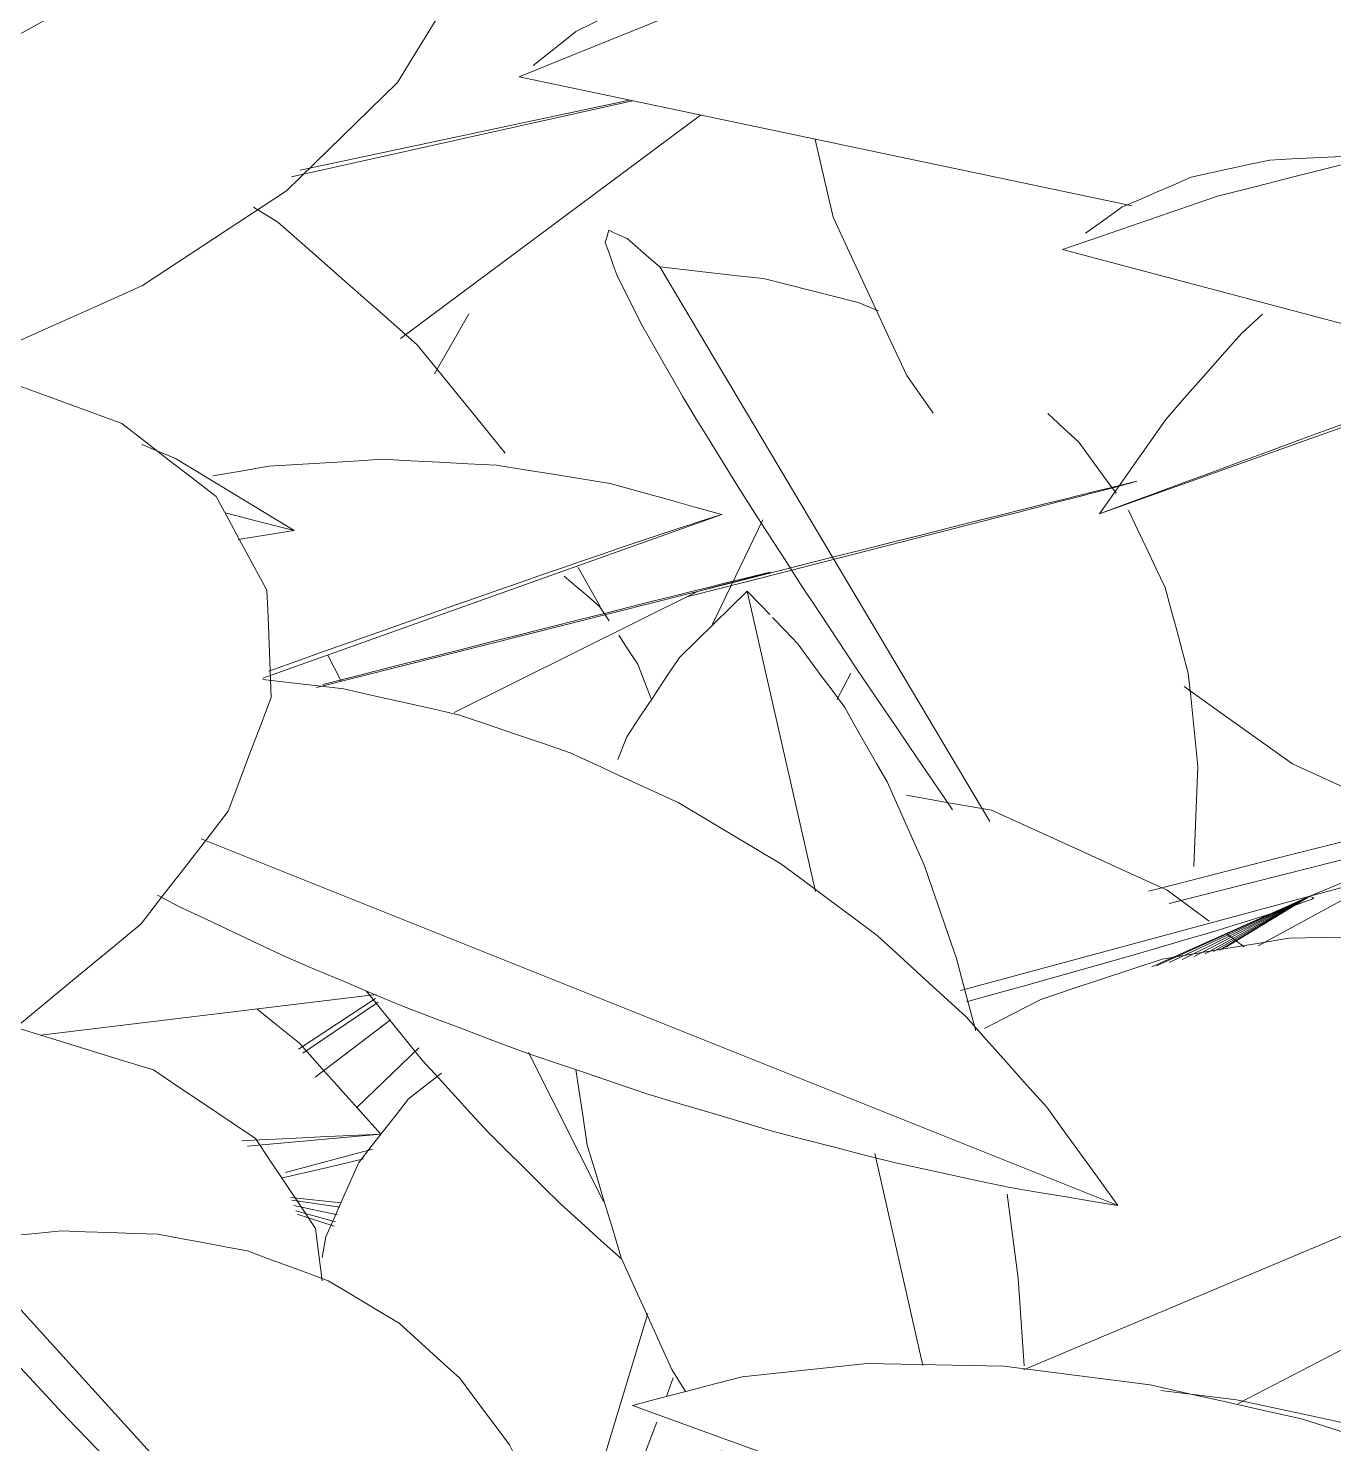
# Model space of a CAD drawing. Header units: metres. Extents: x 13.9 to 26.7, y -0.2 to 3.2.
# Drawn here: x 20.95888 to 21.00155, y 2.43939 to 2.48565 of the extents above; entities that cross this region are included whole.
import ezdxf

# ---------------------------------------------------------------- set-up
doc = ezdxf.new("R2010")
doc.units = ezdxf.units.M
doc.layers.add('Importações nas famílias', color=10, linetype='Continuous', lineweight=5)
doc.layers.add('Vegetação', color=7, linetype='Continuous', lineweight=5)

# ---------------------------------------------------------------- blocks, each defined once
blk = doc.blocks.new('Planta_pergolado_12200 - plantas pergolado_skp_Component_12-V3807-Corte 1')
at = {"layer": 'Importações nas famílias'}
for p, q in [((21.032907, 2.483719), (21.023679, 2.480423)), ((21.023498, 2.480508), (21.024152, 2.480739)), ((20.999218, 2.476307), (20.99853, 2.475681)), ((21.007248, 2.474553), (20.993892, 2.469782))]:
    blk.add_line(p, q, dxfattribs=at)
at = {"layer": 'Importações nas famílias', "flags": 128}
for points in [[(21.021809, 2.485519), (21.020882, 2.485463), (21.019954, 2.485407), (21.019026, 2.48535), (21.018099, 2.485294)], [(21.025542, 2.48533), (21.024609, 2.485377), (21.023676, 2.485425), (21.022742, 2.485472), (21.021809, 2.485519)], [(21.018099, 2.485294), (21.017187, 2.485134), (21.016275, 2.484975), (21.015363, 2.484815), (21.014451, 2.484656)], [(21.029255, 2.484728), (21.028326, 2.484878), (21.027398, 2.485029), (21.02647, 2.48518), (21.025542, 2.48533)], [(21.014451, 2.484656), (21.013565, 2.484395), (21.01268, 2.484134), (21.011794, 2.483873)], [(21.032907, 2.483719), (21.031994, 2.483972), (21.031081, 2.484224), (21.030168, 2.484476), (21.029255, 2.484728)], [(21.031512, 2.48327), (21.031861, 2.483382), (21.032209, 2.483495), (21.032558, 2.483607), (21.032907, 2.483719)], [(21.029556, 2.482612), (21.030045, 2.482776), (21.030534, 2.482941), (21.031023, 2.483105), (21.031512, 2.48327)], [(21.027083, 2.481762), (21.027701, 2.481974), (21.028319, 2.482187), (21.028938, 2.482399), (21.029556, 2.482612)], [(21.024152, 2.480739), (21.024885, 2.480994), (21.025618, 2.48125), (21.02635, 2.481506), (21.027083, 2.481762)], [(20.99853, 2.475681), (20.997912, 2.474978), (20.997294, 2.474275), (20.996675, 2.473572), (20.996057, 2.472869)], [(21.005313, 2.473985), (21.006322, 2.474351), (21.007035, 2.47461)], [(21.00133, 2.472529), (21.002326, 2.472893), (21.003322, 2.473257), (21.004318, 2.473621), (21.005313, 2.473985)], [(20.996057, 2.472869), (20.995516, 2.472097), (20.994975, 2.471325), (20.994434, 2.470554), (20.993892, 2.469782)], [(20.997493, 2.471117), (20.998453, 2.47147), (20.999412, 2.471823), (21.000371, 2.472176), (21.00133, 2.472529)], [(20.993892, 2.469782), (20.994793, 2.470116), (20.995693, 2.470449), (20.996593, 2.470783), (20.997493, 2.471117)]]:
    blk.add_lwpolyline(points, dxfattribs=at)
blk = doc.blocks.new('Planta_pergolado_12200 - plantas pergolado_skp_Component_12-V1682-Corte 1')
at = {"layer": 'Importações nas famílias'}
for p, q in [((16.908683, 2.474504), (16.908995, 2.474976)), ((16.917876, 2.473385), (16.917443, 2.472527)), ((16.911321, 2.460392), (16.908866, 2.455525))]:
    blk.add_line(p, q, dxfattribs=at)
at = {"layer": 'Importações nas famílias', "flags": 128}
for points in [[(16.908995, 2.474976), (16.909382, 2.475306), (16.90977, 2.475635), (16.910157, 2.475965)], [(16.907745, 2.473088), (16.908058, 2.47356), (16.90837, 2.474032)], [(16.907292, 2.471898), (16.907515, 2.472485), (16.907745, 2.473088)], [(16.916622, 2.462414), (16.916164, 2.461847), (16.915706, 2.461279), (16.915249, 2.460712), (16.914791, 2.460145)], [(16.914791, 2.460145), (16.914259, 2.459561), (16.913727, 2.458977), (16.913196, 2.458394), (16.912664, 2.45781)], [(16.912664, 2.45781), (16.912064, 2.457216), (16.911464, 2.456623), (16.910863, 2.456029), (16.910263, 2.455436)], [(16.910263, 2.455436), (16.909602, 2.454839), (16.90894, 2.454242), (16.908278, 2.453645)]]:
    blk.add_lwpolyline(points, dxfattribs=at)
blk = doc.blocks.new('Planta_pergolado_12200 - plantas pergolado_skp_Component_12-V3809-Corte 1')
at = {"layer": 'Importações nas famílias'}
for p, q in [((20.966046, 2.44911), (20.970408, 2.449509)), ((20.965863, 2.449289), (20.966449, 2.449321))]:
    blk.add_line(p, q, dxfattribs=at)
at = {"layer": 'Importações nas famílias', "flags": 128}
for points in [[(20.967744, 2.452475), (20.966984, 2.453089), (20.96635, 2.453602)], [(20.970408, 2.449509), (20.969742, 2.45025), (20.969076, 2.450992), (20.96841, 2.451733), (20.967744, 2.452475)], [(20.966449, 2.449321), (20.967439, 2.449368), (20.968428, 2.449415), (20.969418, 2.449462), (20.970408, 2.449509)]]:
    blk.add_lwpolyline(points, dxfattribs=at)
blk = doc.blocks.new('Planta_pergolado_12200 - plantas pergolado_skp_Component_12-V3810-Corte 1')
at = {"layer": 'Importações nas famílias'}
for p, q in [((20.984608, 2.457437), (20.982382, 2.467258)), ((20.978443, 2.462494), (20.978147, 2.461752)), ((20.988119, 2.441948), (20.98655, 2.44887)), ((20.979919, 2.441811), (20.980358, 2.441091)), ((20.981537, 2.439159), (20.982077, 2.438275)), ((20.989576, 2.435522), (20.989293, 2.436767)), ((20.991463, 2.435103), (20.991498, 2.435968))]:
    blk.add_line(p, q, dxfattribs=at)
at = {"layer": 'Importações nas famílias', "flags": 128}
for points in [[(20.982382, 2.467258), (20.981828, 2.466716), (20.981273, 2.466174), (20.980718, 2.465632), (20.980164, 2.46509)], [(20.98312, 2.466491), (20.982796, 2.466827), (20.982382, 2.467258)], [(20.984038, 2.465537), (20.983624, 2.465967), (20.98321, 2.466397)], [(20.985565, 2.46345), (20.985183, 2.463971), (20.984801, 2.464493), (20.984419, 2.465015), (20.984038, 2.465537)], [(20.980164, 2.46509), (20.979733, 2.464441), (20.979303, 2.463792), (20.978873, 2.463143), (20.978443, 2.462494)], [(20.986949, 2.46102), (20.986603, 2.461627), (20.986257, 2.462235), (20.985911, 2.462842), (20.985565, 2.46345)], [(20.988173, 2.458275), (20.987867, 2.458961), (20.987561, 2.459647), (20.987255, 2.460334), (20.986949, 2.46102)], [(20.989223, 2.455244), (20.98896, 2.456001), (20.988698, 2.456759), (20.988435, 2.457517), (20.988173, 2.458275)], [(20.989847, 2.452878), (20.989656, 2.453603), (20.98944, 2.454423), (20.989223, 2.455244)], [(20.97678, 2.451617), (20.976878, 2.450962), (20.977014, 2.450055), (20.97715, 2.449148)], [(20.97715, 2.449148), (20.977429, 2.448227), (20.977707, 2.447306), (20.977985, 2.446385), (20.978263, 2.445464)], [(20.991229, 2.44479), (20.991112, 2.445709), (20.990994, 2.446627), (20.990877, 2.447546)], [(20.978263, 2.445464), (20.978677, 2.444551), (20.979091, 2.443638), (20.979505, 2.442724), (20.979919, 2.441811)], [(20.991425, 2.441934), (20.99136, 2.442886), (20.991294, 2.443838), (20.991229, 2.44479)], [(20.982077, 2.438275), (20.98273, 2.43744), (20.983383, 2.436606)]]:
    blk.add_lwpolyline(points, dxfattribs=at)
blk = doc.blocks.new('Planta_pergolado_12200 - plantas pergolado_skp_Component_17-V3811-Corte 1')
at = {"layer": 'Importações nas famílias'}
for p, q in [((20.968307, 2.464106), (20.980759, 2.467248)), ((20.980759, 2.467248), (20.9728, 2.46329)), ((20.980568, 2.467153), (20.980759, 2.467248)), ((20.969679, 2.464503), (20.968509, 2.464206))]:
    blk.add_line(p, q, dxfattribs=at)
at = {"layer": 'Importações nas famílias', "flags": 128}
for points in [[(20.993207, 2.470343), (20.993596, 2.470444), (20.993985, 2.470546), (20.994374, 2.470647), (20.994763, 2.470749)], [(20.995114, 2.47085), (20.994895, 2.470797), (20.994675, 2.470744), (20.994456, 2.470691), (20.994236, 2.470638)], [(20.994763, 2.470749), (20.994851, 2.470774), (20.994939, 2.470799), (20.995027, 2.470825), (20.995114, 2.47085)], [(20.990551, 2.469659), (20.991215, 2.46983), (20.991879, 2.470001), (20.992543, 2.470172), (20.993207, 2.470343)], [(20.994236, 2.470638), (20.993724, 2.470511), (20.993212, 2.470384), (20.9927, 2.470257), (20.992188, 2.470129)], [(20.992188, 2.470129), (20.991418, 2.469936), (20.990649, 2.469743), (20.989879, 2.46955), (20.98911, 2.469357)], [(20.98911, 2.469357), (20.988135, 2.469112), (20.987161, 2.468866), (20.986186, 2.46862), (20.985212, 2.468375)], [(20.986976, 2.468744), (20.98787, 2.468973), (20.988764, 2.469202), (20.989657, 2.46943), (20.990551, 2.469659)], [(20.985212, 2.468375), (20.984098, 2.468093), (20.982985, 2.467812), (20.981872, 2.46753), (20.980759, 2.467248)], [(20.982727, 2.467661), (20.983789, 2.467932), (20.984852, 2.468203), (20.985914, 2.468473), (20.986976, 2.468744)], [(20.98041, 2.467072), (20.981569, 2.467366), (20.982727, 2.467661)], [(20.982508, 2.467727), (20.982052, 2.467614), (20.981597, 2.467501), (20.981141, 2.467388), (20.980685, 2.467275)], [(20.980759, 2.467248), (20.981206, 2.467365), (20.981652, 2.467481), (20.982099, 2.467597), (20.982546, 2.467713)], [(20.983143, 2.467876), (20.982984, 2.467839), (20.982825, 2.467801), (20.982667, 2.467764), (20.982508, 2.467727)], [(20.982546, 2.467713), (20.982695, 2.467754), (20.982844, 2.467795), (20.982994, 2.467835), (20.983143, 2.467876)], [(20.980685, 2.467275), (20.979964, 2.467094), (20.979242, 2.466913), (20.97852, 2.466733), (20.977798, 2.466552)], [(20.977798, 2.466552), (20.97686, 2.466315), (20.975921, 2.466079), (20.974983, 2.465843), (20.974045, 2.465606)], [(20.974045, 2.465606), (20.972953, 2.46533), (20.971862, 2.465055), (20.97077, 2.464779), (20.969679, 2.464503)]]:
    blk.add_lwpolyline(points, dxfattribs=at)
blk = doc.blocks.new('Planta_pergolado_12200 - plantas pergolado_skp_Component_16-V3812-Corte 1')
for name in ['Planta_pergolado_12200 - plantas pergolado_skp_Component_12-V3807-Corte 1', 'Planta_pergolado_12200 - plantas pergolado_skp_Component_17-V3811-Corte 1', 'Planta_pergolado_12200 - plantas pergolado_skp_Component_12-V3810-Corte 1', 'Planta_pergolado_12200 - plantas pergolado_skp_Component_12-V3809-Corte 1']:
    blk.add_blockref(name, (0, 0))
at = {"extrusion": (0, 0, -1), "zscale": -0.9999999999999991}
blk.add_blockref('Planta_pergolado_12200 - plantas pergolado_skp_Component_12-V1682-Corte 1', (-37.88655, -0.008219), dxfattribs=at)
blk = doc.blocks.new('Planta_pergolado_12200 - plantas pergolado_skp_Component_12-V3813-Corte 1')
at = {"layer": 'Importações nas famílias'}
blk.add_line((20.981548, 2.469765), (20.966554, 2.464409), dxfattribs=at)
at = {"layer": 'Importações nas famílias', "flags": 128}
for points in [[(20.96674, 2.47134), (20.965828, 2.47118), (20.964916, 2.471021)], [(20.97045, 2.471565), (20.969523, 2.471509), (20.968595, 2.471453), (20.967667, 2.471396), (20.96674, 2.47134)], [(20.974183, 2.471376), (20.97325, 2.471423), (20.972316, 2.471471), (20.971383, 2.471518), (20.97045, 2.471565)], [(20.977896, 2.470774), (20.976967, 2.470924), (20.976039, 2.471075), (20.975111, 2.471225), (20.974183, 2.471376)], [(20.981548, 2.469765), (20.980635, 2.470017), (20.979722, 2.47027), (20.978809, 2.470522), (20.977896, 2.470774)], [(20.980153, 2.469316), (20.980502, 2.469428), (20.98085, 2.46954), (20.981199, 2.469653), (20.981548, 2.469765)], [(20.978197, 2.468658), (20.978686, 2.468822), (20.979175, 2.468987), (20.979664, 2.469151), (20.980153, 2.469316)], [(20.975724, 2.467807), (20.976342, 2.46802), (20.97696, 2.468233), (20.977579, 2.468445), (20.978197, 2.468658)], [(20.972793, 2.466785), (20.973526, 2.46704), (20.974259, 2.467296), (20.974991, 2.467552), (20.975724, 2.467807)], [(20.969473, 2.465613), (20.970303, 2.465906), (20.971133, 2.466199), (20.971963, 2.466492), (20.972793, 2.466785)], [(20.96675, 2.464644), (20.967657, 2.464967), (20.968565, 2.46529), (20.969473, 2.465613)]]:
    blk.add_lwpolyline(points, dxfattribs=at)
blk = doc.blocks.new('Planta_pergolado_12200 - plantas pergolado_skp_Component_12-V3814-Corte 1')
at = {"layer": 'Importações nas famílias'}
for p, q in [((20.994496, 2.447174), (20.964536, 2.459164)), ((20.963111, 2.457321), (20.963823, 2.456942))]:
    blk.add_line(p, q, dxfattribs=at)
at = {"layer": 'Importações nas famílias', "flags": 128}
for points in [[(20.969199, 2.464059), (20.968251, 2.464168), (20.967303, 2.464276), (20.966546, 2.464363)], [(20.972943, 2.463216), (20.972007, 2.463427), (20.971071, 2.463638), (20.970135, 2.463849), (20.969199, 2.464059)], [(20.976598, 2.461973), (20.975684, 2.462283), (20.97477, 2.462594), (20.973857, 2.462905), (20.972943, 2.463216)], [(20.980122, 2.460343), (20.979241, 2.46075), (20.97836, 2.461158), (20.977479, 2.461565), (20.976598, 2.461973)], [(20.983477, 2.458345), (20.982638, 2.458845), (20.981799, 2.459344), (20.980961, 2.459844), (20.980122, 2.460343)], [(20.986626, 2.456002), (20.985838, 2.456588), (20.985051, 2.457174), (20.984264, 2.45776), (20.983477, 2.458345)], [(20.963823, 2.456942), (20.964697, 2.456529), (20.96557, 2.456117), (20.966443, 2.455704), (20.967317, 2.455292)], [(20.989533, 2.453339), (20.988806, 2.454004), (20.988079, 2.45467), (20.987352, 2.455336), (20.986626, 2.456002)], [(20.967317, 2.455292), (20.96826, 2.454893), (20.969204, 2.454494), (20.970148, 2.454095), (20.971091, 2.453696)], [(20.971091, 2.453696), (20.972083, 2.453321), (20.973075, 2.452945), (20.974067, 2.452569), (20.975059, 2.452193)], [(20.992166, 2.450385), (20.991508, 2.451123), (20.990849, 2.451862), (20.990191, 2.4526), (20.989533, 2.453339)], [(20.975059, 2.452193), (20.976076, 2.451849), (20.977092, 2.451505), (20.978109, 2.451161), (20.979126, 2.450817)], [(20.979126, 2.450817), (20.980144, 2.450513), (20.981162, 2.450209), (20.98218, 2.449905), (20.983198, 2.449601)], [(20.994496, 2.447174), (20.993914, 2.447977), (20.993331, 2.44878), (20.992749, 2.449582), (20.992166, 2.450385)], [(20.983198, 2.449601), (20.984193, 2.449344), (20.985188, 2.449087), (20.986183, 2.448831), (20.987178, 2.448574)], [(20.987178, 2.448574), (20.988127, 2.44837), (20.989076, 2.448166), (20.990025, 2.447962), (20.990974, 2.447758)], [(20.990974, 2.447758), (20.991855, 2.447612), (20.992735, 2.447466), (20.993616, 2.44732), (20.994496, 2.447174)]]:
    blk.add_lwpolyline(points, dxfattribs=at)
blk = doc.blocks.new('Planta_pergolado_12200 - plantas pergolado_skp_Component_16-V3816-Corte 1')
for name in ['Planta_pergolado_12200 - plantas pergolado_skp_Component_12-V3813-Corte 1', 'Planta_pergolado_12200 - plantas pergolado_skp_Component_12-V3814-Corte 1']:
    blk.add_blockref(name, (0, 0))
blk = doc.blocks.new('Planta_pergolado_12200 - plantas pergolado_skp_Component_12-V1773-Corte 1')
at = {"layer": 'Importações nas famílias'}
for p, q in [((16.901401, 2.495825), (16.902179, 2.495854)), ((16.891589, 2.488067), (16.911629, 2.492283))]:
    blk.add_line(p, q, dxfattribs=at)
at = {"layer": 'Importações nas famílias', "flags": 128}
for points in [[(16.887699, 2.49744), (16.886707, 2.49731), (16.885715, 2.497179), (16.884723, 2.497049), (16.883731, 2.496918)], [(16.892083, 2.497432), (16.890987, 2.497434), (16.889891, 2.497436), (16.888795, 2.497438), (16.887699, 2.49744)], [(16.896781, 2.496893), (16.895606, 2.497028), (16.894432, 2.497163), (16.893258, 2.497297), (16.892083, 2.497432)], [(16.883731, 2.496918), (16.882867, 2.496658), (16.882002, 2.496398), (16.881137, 2.496138), (16.880273, 2.495878)], [(16.901681, 2.495837), (16.900456, 2.496101), (16.899231, 2.496365), (16.898006, 2.496629), (16.896781, 2.496893)], [(16.880273, 2.495878), (16.879556, 2.495494), (16.878839, 2.495111), (16.878122, 2.494727), (16.877405, 2.494344)], [(16.906669, 2.494288), (16.905422, 2.494675), (16.904175, 2.495063), (16.902928, 2.49545), (16.901681, 2.495837)], [(16.902179, 2.495854), (16.902889, 2.495781), (16.903599, 2.495707), (16.904309, 2.495634), (16.90502, 2.495561)], [(16.90502, 2.495561), (16.905655, 2.495386), (16.90629, 2.495211), (16.906925, 2.495037), (16.90756, 2.494862)], [(16.90756, 2.494862), (16.908113, 2.494588), (16.908665, 2.494314), (16.909218, 2.494039), (16.909771, 2.493765)], [(16.877405, 2.494344), (16.876852, 2.493846), (16.876299, 2.493348), (16.875747, 2.49285), (16.875194, 2.492352)], [(16.911629, 2.492283), (16.910389, 2.492784), (16.909149, 2.493285), (16.907909, 2.493787), (16.906669, 2.494288)], [(16.909771, 2.493765), (16.910235, 2.493395), (16.9107, 2.493024), (16.911164, 2.492653)], [(16.875194, 2.492352), (16.874819, 2.491751), (16.874443, 2.491151)]]:
    blk.add_lwpolyline(points, dxfattribs=at)
blk = doc.blocks.new('Planta_pergolado_12200 - plantas pergolado_skp_Component_16-V3870-Corte 1')
at = {"extrusion": (0, 0, -1), "zscale": -0.9999999999999999}
blk.add_blockref('Planta_pergolado_12200 - plantas pergolado_skp_Component_12-V1773-Corte 1', (-37.88655, -0.008219), dxfattribs=at)
blk = doc.blocks.new('Planta_pergolado_12200 - plantas pergolado_skp_-V3877-Corte 1')
at = {"layer": 'Importações nas famílias'}
blk.add_line((20.998419, 2.440702), (21.06758, 2.476568), dxfattribs=at)
blk.add_blockref('Planta_pergolado_12200 - plantas pergolado_skp_Component_16-V3870-Corte 1', (0, 0))
blk = doc.blocks.new('Planta_pergolado_12200 - plantas pergolado_skp_-V3878-Corte 1')
for name in ['Planta_pergolado_12200 - plantas pergolado_skp_-V3877-Corte 1', 'Planta_pergolado_12200 - plantas pergolado_skp_Component_16-V3812-Corte 1', 'Planta_pergolado_12200 - plantas pergolado_skp_Component_16-V3816-Corte 1']:
    blk.add_blockref(name, (0, 0))
blk = doc.blocks.new('Planta_pergolado_12200 - plantas pergolado_skp_Component_12-V3902-Corte 1')
at = {"layer": 'Importações nas famílias'}
for p, q in [((20.968488, 2.44547), (20.96861, 2.44615)), ((20.979132, 2.443638), (20.976609, 2.435308)), ((20.979959, 2.441538), (20.979744, 2.44093))]:
    blk.add_line(p, q, dxfattribs=at)
at = {"layer": 'Importações nas famílias', "flags": 128}
for points in [[(20.971311, 2.450659), (20.971849, 2.451081), (20.972386, 2.451502)], [(20.969681, 2.448578), (20.970089, 2.449098), (20.970496, 2.449619), (20.970904, 2.450139), (20.971311, 2.450659)], [(20.96861, 2.44615), (20.968878, 2.446757), (20.969145, 2.447364), (20.969413, 2.447971), (20.969681, 2.448578)], [(20.97943, 2.440095), (20.979145, 2.439345), (20.978861, 2.438596), (20.978577, 2.437847)], [(20.978577, 2.437847), (20.978257, 2.437051), (20.977936, 2.436254), (20.977635, 2.435506)]]:
    blk.add_lwpolyline(points, dxfattribs=at)
blk = doc.blocks.new('Planta_pergolado_12200 - plantas pergolado_skp_Component_12-V3903-Corte 1')
at = {"layer": 'Importações nas famílias'}
for p, q in [((21.01651, 2.452359), (20.991404, 2.441806)), ((20.982401, 2.438021), (20.977756, 2.436069))]:
    blk.add_line(p, q, dxfattribs=at)
at = {"layer": 'Importações nas famílias', "flags": 128}
for points in [[(20.995943, 2.455225), (20.99698, 2.455398), (20.998016, 2.45557), (20.999052, 2.455743), (21.000089, 2.455916)], [(21.000089, 2.455916), (21.001146, 2.455929), (21.002203, 2.455943), (21.00326, 2.455956), (21.004317, 2.455969)], [(21.004317, 2.455969), (21.00537, 2.455822), (21.006423, 2.455676), (21.007475, 2.455529), (21.008528, 2.455382)], [(20.991978, 2.453911), (20.99297, 2.45424), (20.993961, 2.454568), (20.994952, 2.454896), (20.995943, 2.455225)], [(21.008528, 2.455382), (21.009553, 2.455079), (21.010577, 2.454776), (21.011601, 2.454473), (21.012625, 2.45417)], [(21.012625, 2.45417), (21.013596, 2.453717), (21.014568, 2.453264), (21.015539, 2.452812), (21.01651, 2.452359)], [(20.990132, 2.452959), (20.991055, 2.453435), (20.991978, 2.453911)]]:
    blk.add_lwpolyline(points, dxfattribs=at)
blk = doc.blocks.new('Planta_pergolado_12200 - plantas pergolado_skp_Component_17-V3904-Corte 1')
at = {"layer": 'Importações nas famílias'}
for p, q in [((21.021475, 2.463272), (21.021446, 2.463236)), ((21.020372, 2.463089), (21.020647, 2.463135)), ((20.99617, 2.457046), (21.006357, 2.459632)), ((20.999081, 2.455665), (21.006357, 2.459632)), ((21.000765, 2.457287), (21.006357, 2.459632)), ((21.000765, 2.457287), (20.989352, 2.454206)), ((21.000765, 2.457287), (20.9956, 2.454973)), ((21.000765, 2.457287), (20.995755, 2.455012)), ((21.000765, 2.457287), (20.996171, 2.455114)), ((21.000765, 2.457287), (20.996591, 2.455218)), ((21.000765, 2.457287), (20.99699, 2.455317)), ((21.000765, 2.457287), (20.997343, 2.455404)), ((21.000765, 2.457287), (20.997623, 2.455473)), ((21.000765, 2.457287), (20.99781, 2.455519)), ((21.000765, 2.457287), (20.998016, 2.455618)), ((21.000765, 2.457287), (21.000798, 2.457267)), ((20.990324, 2.454044), (20.989541, 2.45383)), ((20.970137, 2.449019), (20.967286, 2.448249)), ((20.969843, 2.448698), (20.968989, 2.44849)), ((20.969114, 2.447262), (20.967462, 2.447439)), ((20.96907, 2.447114), (20.967498, 2.447344)), ((20.968994, 2.446864), (20.967563, 2.447172)), ((20.968926, 2.446639), (20.967627, 2.447001)), ((20.967669, 2.446891), (20.968885, 2.446503))]:
    blk.add_line(p, q, dxfattribs=at)
at = {"layer": 'Importações nas famílias', "flags": 128}
for points in [[(21.020923, 2.46318), (21.021199, 2.463226), (21.021475, 2.463272)], [(21.018122, 2.46259), (21.018685, 2.462714), (21.019247, 2.462839), (21.019809, 2.462964), (21.020372, 2.463089)], [(21.021358, 2.463128), (21.021026, 2.463012), (21.020693, 2.462897), (21.02036, 2.462781), (21.020028, 2.462665)], [(21.021417, 2.4632), (21.021387, 2.463164), (21.021358, 2.463128)], [(21.014881, 2.461809), (21.015691, 2.462004), (21.016502, 2.462199), (21.017312, 2.462394), (21.018122, 2.46259)], [(21.020028, 2.462665), (21.019415, 2.462478), (21.018802, 2.462291), (21.018189, 2.462104), (21.017576, 2.461916)], [(21.017576, 2.461916), (21.016724, 2.46167), (21.015872, 2.461424), (21.01502, 2.461178), (21.014168, 2.460932)], [(21.010868, 2.4608), (21.011871, 2.461052), (21.012874, 2.461305), (21.013878, 2.461557), (21.014881, 2.461809)], [(21.004541, 2.459738), (21.005364, 2.459932), (21.006187, 2.460125), (21.007009, 2.460319), (21.007832, 2.460512)], [(21.006357, 2.459632), (21.007485, 2.459924), (21.008612, 2.460216), (21.00974, 2.460508), (21.010868, 2.4608)], [(21.007832, 2.460512), (21.008313, 2.46061), (21.008795, 2.460708), (21.009276, 2.460806), (21.009758, 2.460904)], [(21.010154, 2.460881), (21.009863, 2.460772), (21.009571, 2.460663), (21.009279, 2.460553), (21.008987, 2.460444)], [(21.009758, 2.460904), (21.009857, 2.460898), (21.009956, 2.460892), (21.010055, 2.460887), (21.010154, 2.460881)], [(21.014168, 2.460932), (21.013136, 2.460643), (21.012103, 2.460355), (21.011071, 2.460067), (21.010038, 2.459778)], [(21.008987, 2.460444), (21.00833, 2.460241), (21.007672, 2.460038), (21.007015, 2.459835), (21.006357, 2.459632)], [(21.000167, 2.458649), (21.00126, 2.458921), (21.002354, 2.459194), (21.003447, 2.459466), (21.004541, 2.459738)], [(21.010038, 2.459778), (21.008895, 2.459468), (21.007753, 2.459157), (21.00661, 2.458846), (21.005467, 2.458535)], [(20.995498, 2.457444), (20.996353, 2.457665), (20.997624, 2.457993), (20.998895, 2.458321), (21.000167, 2.458649)], [(21.005467, 2.458535), (21.004291, 2.458223), (21.003116, 2.457911), (21.001941, 2.457599), (21.000765, 2.457287)], [(21.00083, 2.457248), (21.000862, 2.457228), (21.000894, 2.457208)], [(20.999802, 2.456808), (20.999243, 2.456634), (20.998683, 2.45646), (20.998123, 2.456286), (20.997563, 2.456112)], [(21.000894, 2.457208), (21.000621, 2.457108), (21.000348, 2.457008), (21.000075, 2.456908), (20.999802, 2.456808)], [(20.997563, 2.456112), (20.996755, 2.455877), (20.995947, 2.455641), (20.995139, 2.455405), (20.99433, 2.45517)], [(20.99433, 2.45517), (20.993329, 2.454888), (20.992327, 2.454607), (20.991325, 2.454326), (20.990324, 2.454044)], [(20.968989, 2.44849), (20.968374, 2.44835), (20.967758, 2.44821), (20.967143, 2.448071)]]:
    blk.add_lwpolyline(points, dxfattribs=at)
blk = doc.blocks.new('Planta_pergolado_12200 - plantas pergolado_skp_Component_16-V3905-Corte 1')
for name in ['Planta_pergolado_12200 - plantas pergolado_skp_Component_17-V3904-Corte 1', 'Planta_pergolado_12200 - plantas pergolado_skp_Component_12-V3903-Corte 1', 'Planta_pergolado_12200 - plantas pergolado_skp_Component_12-V3902-Corte 1']:
    blk.add_blockref(name, (0, 0))
blk = doc.blocks.new('Planta_pergolado_12200 - plantas pergolado_skp_Component_12-V1888-Corte 1')
at = {"layer": 'Importações nas famílias'}
for p, q in [((16.905308, 2.474393), (16.903656, 2.477809)), ((16.901237, 2.471919), (16.900781, 2.472795))]:
    blk.add_line(p, q, dxfattribs=at)
at = {"layer": 'Importações nas famílias', "flags": 128}
blk.add_lwpolyline([(16.913274, 2.484542), (16.913927, 2.483394), (16.914391, 2.482578)], dxfattribs=at)
blk = doc.blocks.new('Planta_pergolado_12200 - plantas pergolado_skp_Component_17-V3941-Corte 1')
at = {"layer": 'Importações nas famílias'}
blk.add_line((20.988459, 2.473077), (20.987591, 2.474306), dxfattribs=at)
at = {"layer": 'Importações nas famílias', "flags": 128}
for points in [[(20.985186, 2.479481), (20.984892, 2.48075), (20.984598, 2.48202)], [(20.987591, 2.474306), (20.98699, 2.4756), (20.986388, 2.476894), (20.985787, 2.478187), (20.985186, 2.479481)], [(21.000197, 2.461615), (20.998988, 2.462476), (20.99778, 2.463337), (20.996656, 2.464137)], [(21.003979, 2.459873), (21.002718, 2.460453), (21.001458, 2.461034), (21.000197, 2.461615)]]:
    blk.add_lwpolyline(points, dxfattribs=at)
blk = doc.blocks.new('Planta_pergolado_12200 - plantas pergolado_skp_Component_16-V3942-Corte 1')
blk.add_blockref('Planta_pergolado_12200 - plantas pergolado_skp_Component_17-V3941-Corte 1', (0, 0))
at = {"extrusion": (0, 0, -1), "zscale": -0.9999999999999996}
blk.add_blockref('Planta_pergolado_12200 - plantas pergolado_skp_Component_12-V1888-Corte 1', (-37.88655, -0.008219), dxfattribs=at)
blk = doc.blocks.new('Planta_pergolado_12200 - plantas pergolado_skp_Component_17-V3955-Corte 1')
at = {"layer": 'Importações nas famílias'}
for p, q in [((20.966241, 2.479807), (20.967042, 2.479319)), ((20.976856, 2.468034), (20.97757, 2.466755)), ((20.996107, 2.457479), (20.997475, 2.45647)), ((20.998028, 2.456061), (20.99862, 2.455624)), ((20.967714, 2.452286), (20.970234, 2.453938)), ((20.967851, 2.452157), (20.970317, 2.453818)), ((20.968261, 2.451366), (20.970716, 2.453243)), ((20.969623, 2.450382), (20.971645, 2.452324))]:
    blk.add_line(p, q, dxfattribs=at)
at = {"layer": 'Importações nas famílias', "flags": 128}
for points in [[(20.967042, 2.479319), (20.96818, 2.478318), (20.969318, 2.477316), (20.970456, 2.476314), (20.971594, 2.475312)], [(20.971594, 2.475312), (20.972553, 2.474132), (20.973511, 2.472952), (20.97447, 2.471771)], [(20.987589, 2.460584), (20.988973, 2.460341), (20.990358, 2.460097)], [(20.990358, 2.460097), (20.991795, 2.459443), (20.993233, 2.458788), (20.99467, 2.458134), (20.996107, 2.457479)]]:
    blk.add_lwpolyline(points, dxfattribs=at)
blk = doc.blocks.new('Planta_pergolado_12200 - plantas pergolado_skp_Component_16-V3956-Corte 1')
blk.add_blockref('Planta_pergolado_12200 - plantas pergolado_skp_Component_17-V3955-Corte 1', (0, 0))
blk = doc.blocks.new('Planta_pergolado_12200 - plantas pergolado_skp_-V3962-Corte 1')
for name in ['Planta_pergolado_12200 - plantas pergolado_skp_Component_16-V3942-Corte 1', 'Planta_pergolado_12200 - plantas pergolado_skp_Component_16-V3956-Corte 1']:
    blk.add_blockref(name, (0, 0))
blk = doc.blocks.new('Planta_pergolado_12200 - plantas pergolado_skp_-V3963-Corte 1')
for name in ['Planta_pergolado_12200 - plantas pergolado_skp_-V3962-Corte 1', 'Planta_pergolado_12200 - plantas pergolado_skp_Component_16-V3905-Corte 1']:
    blk.add_blockref(name, (0, 0))
blk = doc.blocks.new('Planta_pergolado_12200 - plantas pergolado_skp_-V4052-Corte 1')
for name in ['Planta_pergolado_12200 - plantas pergolado_skp_-V3963-Corte 1', 'Planta_pergolado_12200 - plantas pergolado_skp_-V3878-Corte 1']:
    blk.add_blockref(name, (0, 0))
blk = doc.blocks.new('Planta_pergolado_12200 - plantas pergolado_skp_Component_12-V2274-Corte 1')
at = {"layer": 'Importações nas famílias'}
for p, q in [((16.896247, 2.46794), (16.907028, 2.486073)), ((16.899886, 2.484639), (16.900545, 2.484914))]:
    blk.add_line(p, q, dxfattribs=at)
at = {"layer": 'Importações nas famílias', "flags": 128}
for points in [[(16.907028, 2.486073), (16.907295, 2.486305), (16.907562, 2.486537), (16.907829, 2.48677), (16.908096, 2.487002)], [(16.908096, 2.487002), (16.908245, 2.487069), (16.908395, 2.487136), (16.908544, 2.487203), (16.908694, 2.48727)], [(16.908808, 2.48687), (16.908715, 2.486605), (16.908622, 2.48634), (16.908529, 2.486076), (16.908436, 2.485811)], [(16.908694, 2.48727), (16.908722, 2.48717), (16.908751, 2.48707), (16.908779, 2.48697), (16.908808, 2.48687)], [(16.903641, 2.48569), (16.904487, 2.485786), (16.905334, 2.485881), (16.906181, 2.485977), (16.907028, 2.486073)], [(16.900545, 2.484914), (16.901319, 2.485108), (16.902093, 2.485302), (16.902867, 2.485496), (16.903641, 2.48569)], [(16.908436, 2.485811), (16.908224, 2.485388), (16.908011, 2.484964), (16.907799, 2.484541), (16.907587, 2.484118)], [(16.907587, 2.484118), (16.90726, 2.483546), (16.906933, 2.482975), (16.906607, 2.482403), (16.90628, 2.481831)], [(16.90628, 2.481831), (16.905847, 2.481124), (16.905413, 2.480417), (16.90498, 2.479711), (16.904546, 2.479004)], [(16.893335, 2.480341), (16.893842, 2.480812), (16.894349, 2.481283)], [(16.892118, 2.478679), (16.892524, 2.479233), (16.892929, 2.479787), (16.893335, 2.480341)], [(16.904546, 2.479004), (16.904016, 2.478178), (16.903486, 2.477353), (16.902956, 2.476528), (16.902426, 2.475702)], [(16.890515, 2.475599), (16.890815, 2.476231), (16.891114, 2.476862), (16.891413, 2.477493), (16.891713, 2.478125)], [(16.889756, 2.472794), (16.889946, 2.473495), (16.890136, 2.474197), (16.890325, 2.474898), (16.890515, 2.475599)], [(16.902426, 2.475702), (16.901812, 2.474778), (16.901198, 2.473853), (16.900584, 2.472929), (16.89997, 2.472004)], [(16.889442, 2.469739), (16.889521, 2.470503), (16.889599, 2.471266), (16.889677, 2.47203), (16.889756, 2.472794)], [(16.89997, 2.472004), (16.899286, 2.471002), (16.898602, 2.47), (16.897918, 2.468998), (16.897459, 2.468325)], [(16.889578, 2.466469), (16.889544, 2.467287), (16.88951, 2.468104), (16.889476, 2.468922), (16.889442, 2.469739)]]:
    blk.add_lwpolyline(points, dxfattribs=at)
blk = doc.blocks.new('Planta_pergolado_12200 - plantas pergolado_skp_Component_17-V4188-Corte 1')
at = {"layer": 'Importações nas famílias'}
for p, q in [((20.967489, 2.480802), (20.978634, 2.483283)), ((20.978531, 2.483305), (20.967766, 2.481022)), ((20.980853, 2.482816), (20.971044, 2.475519))]:
    blk.add_line(p, q, dxfattribs=at)
blk = doc.blocks.new('Planta_pergolado_12200 - plantas pergolado_skp_Component_16-V4189-Corte 1')
blk.add_blockref('Planta_pergolado_12200 - plantas pergolado_skp_Component_17-V4188-Corte 1', (0, 0))
at = {"extrusion": (0, 0, -1), "zscale": -0.9999999999999992}
blk.add_blockref('Planta_pergolado_12200 - plantas pergolado_skp_Component_12-V2274-Corte 1', (-37.88655, -0.008219), dxfattribs=at)
blk = doc.blocks.new('Planta_pergolado_12200 - plantas pergolado_skp_-V4198-Corte 1')
blk.add_blockref('Planta_pergolado_12200 - plantas pergolado_skp_Component_16-V4189-Corte 1', (0, 0))
blk = doc.blocks.new('Planta_pergolado_12200 - plantas pergolado_skp_-V4199-Corte 1')
blk.add_blockref('Planta_pergolado_12200 - plantas pergolado_skp_-V4198-Corte 1', (0, 0))
blk = doc.blocks.new('Planta_pergolado_12200 - plantas pergolado_skp_Component_12-V1793-Corte 1')
at = {"layer": 'Importações nas famílias'}
blk.add_line((16.798178, 2.56634), (16.851138, 2.58247), dxfattribs=at)
at = {"layer": 'Importações nas famílias', "flags": 128}
for points in [[(16.834282, 2.584028), (16.833031, 2.583815), (16.831779, 2.583602), (16.830527, 2.583389), (16.829276, 2.583176)], [(16.83908, 2.584386), (16.837881, 2.584297), (16.836681, 2.584207), (16.835482, 2.584118), (16.834282, 2.584028)], [(16.843557, 2.584242), (16.842438, 2.584278), (16.841319, 2.584314), (16.8402, 2.58435), (16.83908, 2.584386)], [(16.847608, 2.583598), (16.846595, 2.583759), (16.845583, 2.58392), (16.84457, 2.584081), (16.843557, 2.584242)], [(16.826518, 2.582892), (16.827746, 2.583091), (16.828974, 2.583291), (16.830202, 2.58349), (16.831431, 2.583689)], [(16.831431, 2.583689), (16.832674, 2.583779), (16.833918, 2.583868)], [(16.851138, 2.58247), (16.850255, 2.582752), (16.849373, 2.583034), (16.84849, 2.583316), (16.847608, 2.583598)], [(16.829276, 2.583176), (16.828001, 2.582844), (16.826727, 2.582512), (16.825452, 2.582181), (16.824178, 2.581849)]]:
    blk.add_lwpolyline(points, dxfattribs=at)
blk = doc.blocks.new('Planta_pergolado_12200 - plantas pergolado_skp_Component_12-V1795-Corte 1')
at = {"layer": 'Importações nas famílias'}
for p, q in [((16.873431, 2.58669), (16.873754, 2.586878)), ((16.852018, 2.565476), (16.873431, 2.58669))]:
    blk.add_line(p, q, dxfattribs=at)
at = {"layer": 'Importações nas famílias', "flags": 128}
for points in [[(16.874076, 2.587065), (16.874399, 2.587252), (16.874722, 2.58744)], [(16.874722, 2.58744), (16.874892, 2.587495), (16.875061, 2.58755), (16.875231, 2.587606), (16.875401, 2.587661)], [(16.875451, 2.587349), (16.875306, 2.587139), (16.875162, 2.586929), (16.875017, 2.58672), (16.874872, 2.58651)], [(16.875401, 2.587661), (16.875413, 2.587583), (16.875426, 2.587505), (16.875438, 2.587427), (16.875451, 2.587349)], [(16.861286, 2.586024), (16.861956, 2.586232), (16.862626, 2.586441), (16.863296, 2.586649), (16.863966, 2.586858)], [(16.863966, 2.586858), (16.864701, 2.586956), (16.865436, 2.587054), (16.866171, 2.587151), (16.866906, 2.587249)], [(16.866906, 2.587249), (16.867698, 2.587235), (16.868489, 2.587221), (16.869281, 2.587207), (16.870073, 2.587193)], [(16.870073, 2.587193), (16.870912, 2.587067), (16.871752, 2.586942), (16.872591, 2.586816), (16.873431, 2.58669)], [(16.874872, 2.58651), (16.874574, 2.586174), (16.874275, 2.585838), (16.873976, 2.585501), (16.873678, 2.585165)], [(16.858895, 2.584756), (16.859493, 2.585073), (16.86009, 2.58539), (16.860688, 2.585707), (16.861286, 2.586024)], [(16.873678, 2.585165), (16.873232, 2.58471), (16.872786, 2.584255), (16.872341, 2.5838), (16.871895, 2.583345)], [(16.85682, 2.583068), (16.857339, 2.58349), (16.857857, 2.583912), (16.858376, 2.584334), (16.858895, 2.584756)], [(16.871895, 2.583345), (16.871313, 2.582782), (16.870731, 2.582219), (16.870149, 2.581656), (16.869567, 2.581093)], [(16.855083, 2.58098), (16.855518, 2.581502), (16.855952, 2.582024), (16.856386, 2.582546), (16.85682, 2.583068)], [(16.853705, 2.578514), (16.85405, 2.57913), (16.854394, 2.579747), (16.854739, 2.580363), (16.855083, 2.58098)], [(16.869567, 2.581093), (16.868862, 2.580435), (16.868157, 2.579777), (16.867452, 2.579119), (16.866748, 2.578461)], [(16.852701, 2.575697), (16.852952, 2.576401), (16.853203, 2.577105), (16.853454, 2.577809), (16.853705, 2.578514)], [(16.866748, 2.578461), (16.865936, 2.577723), (16.865125, 2.576986), (16.864314, 2.576249), (16.863503, 2.575511)], [(16.852081, 2.572562), (16.852236, 2.573345), (16.852391, 2.574129), (16.852546, 2.574913), (16.852701, 2.575697)], [(16.863503, 2.575511), (16.862605, 2.574712), (16.861706, 2.573912), (16.860808, 2.573113), (16.859909, 2.572313)], [(16.851853, 2.569142), (16.85191, 2.569997), (16.851967, 2.570852), (16.852024, 2.571707), (16.852081, 2.572562)], [(16.859909, 2.572313), (16.858945, 2.571471), (16.85798, 2.570628), (16.857016, 2.569785), (16.856051, 2.568942)], [(16.852018, 2.565476), (16.851977, 2.566393), (16.851936, 2.567309), (16.851894, 2.568226), (16.851853, 2.569142)], [(16.856051, 2.568942), (16.855043, 2.568076), (16.854035, 2.567209), (16.853027, 2.566343), (16.852018, 2.565476)]]:
    blk.add_lwpolyline(points, dxfattribs=at)
blk = doc.blocks.new('Planta_pergolado_12200 - plantas pergolado_skp_Component_17-V4263-Corte 1')
at = {"layer": 'Importações nas famílias', "flags": 128}
for points in [[(20.961943, 2.472739), (20.960873, 2.473132), (20.959802, 2.473524), (20.958731, 2.473917), (20.957661, 2.474309)], [(20.965021, 2.470345), (20.964252, 2.470944), (20.963482, 2.471542), (20.962713, 2.472141), (20.961943, 2.472739)], [(20.966684, 2.467291), (20.966269, 2.468054), (20.965853, 2.468818), (20.965437, 2.469582), (20.965021, 2.470345)], [(20.966819, 2.463784), (20.966786, 2.46466), (20.966752, 2.465537), (20.966718, 2.466414), (20.966684, 2.467291)], [(20.965417, 2.460063), (20.965768, 2.460993), (20.966118, 2.461923), (20.966469, 2.462854), (20.966819, 2.463784)], [(20.962574, 2.456383), (20.963285, 2.457303), (20.963996, 2.458223), (20.964706, 2.459143), (20.965417, 2.460063)], [(20.958482, 2.452993), (20.959505, 2.453841), (20.960528, 2.454688), (20.961551, 2.455535), (20.962574, 2.456383)], [(20.962973, 2.451603), (20.96185, 2.45195), (20.960728, 2.452298), (20.959605, 2.452646), (20.958482, 2.452993)], [(20.966312, 2.449362), (20.965477, 2.449922), (20.964642, 2.450482), (20.963808, 2.451043), (20.962973, 2.451603)], [(20.96827, 2.446424), (20.96778, 2.447159), (20.967291, 2.447893), (20.966801, 2.448628), (20.966312, 2.449362)], [(20.968492, 2.444707), (20.968381, 2.445566), (20.96827, 2.446424)]]:
    blk.add_lwpolyline(points, dxfattribs=at)
blk = doc.blocks.new('Planta_pergolado_12200 - plantas pergolado_skp_Component_16-V4264-Corte 1')
blk.add_blockref('Planta_pergolado_12200 - plantas pergolado_skp_Component_17-V4263-Corte 1', (0, 0))
at = {"extrusion": (0, 0, -1), "rotation": 2.999999999999923}
for name, zscale in [('Planta_pergolado_12200 - plantas pergolado_skp_Component_12-V1795-Corte 1', -0.9999999999999989), ('Planta_pergolado_12200 - plantas pergolado_skp_Component_12-V1793-Corte 1', -0.9999999999999991)]:
    blk.add_blockref(name, (-37.671516, -1.020215), dxfattribs=dict(at, zscale=zscale))
blk = doc.blocks.new('Planta_pergolado_12200 - plantas pergolado_skp_Component_12-V4272-Corte 1')
at = {"layer": 'Importações nas famílias'}
for p, q in [((21.003087, 2.481424), (21.002312, 2.481493)), ((21.030895, 2.46827), (20.992688, 2.478422))]:
    blk.add_line(p, q, dxfattribs=at)
at = {"layer": 'Importações nas famílias', "flags": 128}
for points in [[(21.002808, 2.481451), (21.004046, 2.48165), (21.005283, 2.48185), (21.00652, 2.482049), (21.007757, 2.482249)], [(21.007757, 2.482249), (21.008937, 2.482322), (21.010117, 2.482395), (21.011297, 2.482468), (21.012476, 2.482541)], [(21.012476, 2.482541), (21.013571, 2.482486), (21.014666, 2.48243), (21.01576, 2.482375), (21.016855, 2.48232)], [(21.016855, 2.48232), (21.017838, 2.482137), (21.018822, 2.481955), (21.019806, 2.481773), (21.02079, 2.481591)], [(20.99946, 2.481349), (20.998816, 2.481208), (20.998173, 2.481067), (20.99753, 2.480926), (20.996887, 2.480784)], [(20.997746, 2.480165), (20.999011, 2.480486), (21.000277, 2.480808), (21.001543, 2.481129), (21.002808, 2.481451)], [(21.002312, 2.481493), (21.001599, 2.481457), (21.000886, 2.481421), (21.000173, 2.481385), (20.99946, 2.481349)], [(21.02079, 2.481591), (21.02164, 2.481286), (21.02249, 2.480981), (21.023339, 2.480676), (21.024189, 2.480371)], [(20.996887, 2.480784), (20.99632, 2.48054), (20.995754, 2.480295), (20.995187, 2.48005), (20.994621, 2.479805)], [(20.992688, 2.478422), (20.993953, 2.478858), (20.995217, 2.479293), (20.996481, 2.479729), (20.997746, 2.480165)], [(21.024189, 2.480371), (21.024885, 2.47995), (21.025581, 2.47953), (21.026277, 2.479109), (21.026973, 2.478689)], [(20.994621, 2.479805), (20.994138, 2.479459), (20.993655, 2.479113), (20.993439, 2.478959)], [(21.026973, 2.478689), (21.027499, 2.478163), (21.028025, 2.477637), (21.028551, 2.47711), (21.029077, 2.476584)], [(21.029077, 2.476584), (21.02942, 2.475965), (21.029763, 2.475345), (21.030107, 2.474726), (21.03045, 2.474106)], [(21.03045, 2.474106), (21.030603, 2.473408), (21.030755, 2.472709), (21.030908, 2.472011), (21.031061, 2.471313)], [(21.031061, 2.471313), (21.031019, 2.470552), (21.030978, 2.469791), (21.030937, 2.469031), (21.030895, 2.46827)]]:
    blk.add_lwpolyline(points, dxfattribs=at)
blk = doc.blocks.new('Planta_pergolado_12200 - plantas pergolado_skp_Component_12-V2379-Corte 1')
at = {"layer": 'Importações nas famílias'}
blk.add_line((16.927263, 2.460963), (16.9163, 2.462294), dxfattribs=at)
blk = doc.blocks.new('Planta_pergolado_12200 - plantas pergolado_skp_Component_12-V1754-Corte 1')
at = {"layer": 'Importações nas famílias'}
blk.add_line((16.818679, 2.414303), (16.787936, 2.433611), dxfattribs=at)
at = {"layer": 'Importações nas famílias', "flags": 128}
for points in [[(16.792879, 2.434889), (16.794083, 2.435066), (16.795288, 2.435243), (16.796492, 2.43542), (16.797697, 2.435598)], [(16.797697, 2.435598), (16.798842, 2.435628), (16.799986, 2.435659), (16.801131, 2.43569), (16.802276, 2.435721)], [(16.802276, 2.435721), (16.803335, 2.435605), (16.804393, 2.435488), (16.805452, 2.435372), (16.806511, 2.435256)], [(16.806511, 2.435256), (16.807458, 2.434995), (16.808405, 2.434734), (16.809353, 2.434474), (16.8103, 2.434213)], [(16.790408, 2.43425), (16.791643, 2.434569), (16.792879, 2.434889)], [(16.790716, 2.434151), (16.790328, 2.434135), (16.78994, 2.434118), (16.789553, 2.434102), (16.789165, 2.434086)], [(16.792571, 2.433806), (16.792107, 2.433892), (16.791643, 2.433978), (16.79118, 2.434065), (16.790716, 2.434151)], [(16.8103, 2.434213), (16.811114, 2.433814), (16.811928, 2.433415), (16.812742, 2.433017), (16.813556, 2.432618)], [(16.789165, 2.434086), (16.788858, 2.433967), (16.788551, 2.433848), (16.788243, 2.43373), (16.787936, 2.433611)], [(16.794711, 2.433054), (16.794176, 2.433242), (16.793641, 2.43343), (16.793106, 2.433618), (16.792571, 2.433806)], [(16.797111, 2.431905), (16.796511, 2.432193), (16.795911, 2.43248), (16.795311, 2.432767), (16.794711, 2.433054)], [(16.813556, 2.432618), (16.814217, 2.43209), (16.814879, 2.431562), (16.81554, 2.431034), (16.816202, 2.430507)], [(16.799745, 2.430371), (16.799086, 2.430755), (16.798428, 2.431138), (16.797769, 2.431522), (16.797111, 2.431905)], [(16.816202, 2.430507), (16.816695, 2.429862), (16.817188, 2.429218), (16.817682, 2.428574), (16.818175, 2.42793)], [(16.802583, 2.428468), (16.801873, 2.428944), (16.801164, 2.42942), (16.800454, 2.429895), (16.799745, 2.430371)], [(16.805594, 2.426219), (16.804841, 2.426781), (16.804089, 2.427344), (16.803336, 2.427906), (16.802583, 2.428468)], [(16.818175, 2.42793), (16.818489, 2.427184), (16.818803, 2.426438), (16.819117, 2.425693), (16.81943, 2.424947)], [(16.808745, 2.423648), (16.807957, 2.42429), (16.80717, 2.424933), (16.806382, 2.425576), (16.805594, 2.426219)], [(16.81943, 2.424947), (16.819557, 2.424117), (16.819684, 2.423288), (16.819811, 2.422458), (16.819938, 2.421629)], [(16.812, 2.420783), (16.811186, 2.421499), (16.810373, 2.422215), (16.809559, 2.422931), (16.808745, 2.423648)], [(16.819938, 2.421629), (16.819875, 2.420735), (16.819811, 2.419841), (16.819748, 2.418947), (16.819685, 2.418053)], [(16.815324, 2.417656), (16.814493, 2.418438), (16.813662, 2.41922), (16.812831, 2.420001), (16.812, 2.420783)], [(16.819685, 2.418053), (16.819434, 2.417115), (16.819182, 2.416178), (16.81893, 2.415241), (16.818679, 2.414303)], [(16.818679, 2.414303), (16.81784, 2.415141), (16.817001, 2.41598), (16.816162, 2.416818), (16.815324, 2.417656)]]:
    blk.add_lwpolyline(points, dxfattribs=at)
blk = doc.blocks.new('Planta_pergolado_12200 - plantas pergolado_skp_Component_12-V4273-Corte 1')
at = {"layer": 'Importações nas famílias'}
for p, q in [((20.963694, 2.471591), (20.962596, 2.472049)), ((20.928467, 2.471963), (20.927468, 2.471487)), ((20.930251, 2.468929), (20.931437, 2.469257)), ((20.965745, 2.468941), (20.967572, 2.469237))]:
    blk.add_line(p, q, dxfattribs=at)
at = {"layer": 'Importações nas famílias', "flags": 128}
for points in [[(20.944125, 2.475408), (20.942792, 2.475269), (20.94146, 2.47513), (20.940127, 2.47499)], [(20.949402, 2.475353), (20.948083, 2.475367), (20.946764, 2.475381), (20.945444, 2.475395), (20.944125, 2.475408)], [(20.954501, 2.474685), (20.953227, 2.474852), (20.951952, 2.475019), (20.950677, 2.475186), (20.949402, 2.475353)], [(20.936164, 2.474272), (20.934849, 2.473983), (20.933533, 2.473693)], [(20.933533, 2.473693), (20.932267, 2.473261), (20.931, 2.472828), (20.929734, 2.472396), (20.928467, 2.471963)], [(20.967572, 2.469237), (20.966602, 2.469825), (20.965633, 2.470414), (20.964664, 2.471002), (20.963694, 2.471591)], [(20.965321, 2.469816), (20.966446, 2.469526), (20.967572, 2.469237)]]:
    blk.add_lwpolyline(points, dxfattribs=at)
blk = doc.blocks.new('Planta_pergolado_12200 - plantas pergolado_skp_Component_17-V4274-Corte 1')
at = {"layer": 'Importações nas famílias', "flags": 128}
for points in [[(20.970948, 2.483882), (20.97152, 2.484814), (20.972091, 2.485746), (20.972662, 2.486678), (20.973233, 2.487609)], [(20.967327, 2.480347), (20.968232, 2.481231), (20.969138, 2.482115), (20.970043, 2.482999), (20.970948, 2.483882)], [(20.962616, 2.477245), (20.963794, 2.478021), (20.964971, 2.478796), (20.966149, 2.479572), (20.967327, 2.480347)], [(20.957136, 2.474787), (20.958506, 2.475402), (20.959876, 2.476016), (20.961246, 2.476631), (20.962616, 2.477245)]]:
    blk.add_lwpolyline(points, dxfattribs=at)
blk = doc.blocks.new('Planta_pergolado_12200 - plantas pergolado_skp_Component_16-V4275-Corte 1')
for name in ['Planta_pergolado_12200 - plantas pergolado_skp_Component_17-V4274-Corte 1', 'Planta_pergolado_12200 - plantas pergolado_skp_Component_12-V4272-Corte 1', 'Planta_pergolado_12200 - plantas pergolado_skp_Component_12-V4273-Corte 1']:
    blk.add_blockref(name, (0, 0))
at = {"extrusion": (0, 0, -1), "zscale": -0.9999999999999987, "rotation": 2.999999999999923}
blk.add_blockref('Planta_pergolado_12200 - plantas pergolado_skp_Component_12-V1754-Corte 1', (-37.60589, -0.818003), dxfattribs=at)
at = {"extrusion": (0, 0, -1), "zscale": -0.9999999999999994}
blk.add_blockref('Planta_pergolado_12200 - plantas pergolado_skp_Component_12-V2379-Corte 1', (-37.88655, -0.008219), dxfattribs=at)
blk = doc.blocks.new('Planta_pergolado_12200 - plantas pergolado_skp_-V4276-Corte 1')
for name in ['Planta_pergolado_12200 - plantas pergolado_skp_Component_16-V4275-Corte 1', 'Planta_pergolado_12200 - plantas pergolado_skp_Component_16-V4264-Corte 1']:
    blk.add_blockref(name, (0, 0))
blk = doc.blocks.new('Planta_pergolado_12200 - plantas pergolado_skp_-V4277-Corte 1')
blk.add_blockref('Planta_pergolado_12200 - plantas pergolado_skp_-V4276-Corte 1', (0, 0))
blk = doc.blocks.new('Planta_pergolado_12200 - plantas pergolado_skp_-V4406-Corte 1')
for name in ['Planta_pergolado_12200 - plantas pergolado_skp_-V4199-Corte 1', 'Planta_pergolado_12200 - plantas pergolado_skp_-V4277-Corte 1']:
    blk.add_blockref(name, (0, 0))
blk = doc.blocks.new('Planta_pergolado_12200 - Planta_pergolado_12200-3075656-Corte 1')
for name in ['Planta_pergolado_12200 - plantas pergolado_skp_-V4052-Corte 1', 'Planta_pergolado_12200 - plantas pergolado_skp_-V4406-Corte 1']:
    blk.add_blockref(name, (0, 0))

msp = doc.modelspace()

# ---------------------------------------------------------------- block references
at = {"layer": 'Vegetação', "color": 10}
msp.add_blockref('Planta_pergolado_12200 - Planta_pergolado_12200-3075656-Corte 1', (0, 0), dxfattribs=at)

doc.saveas('drawing.dxf')
